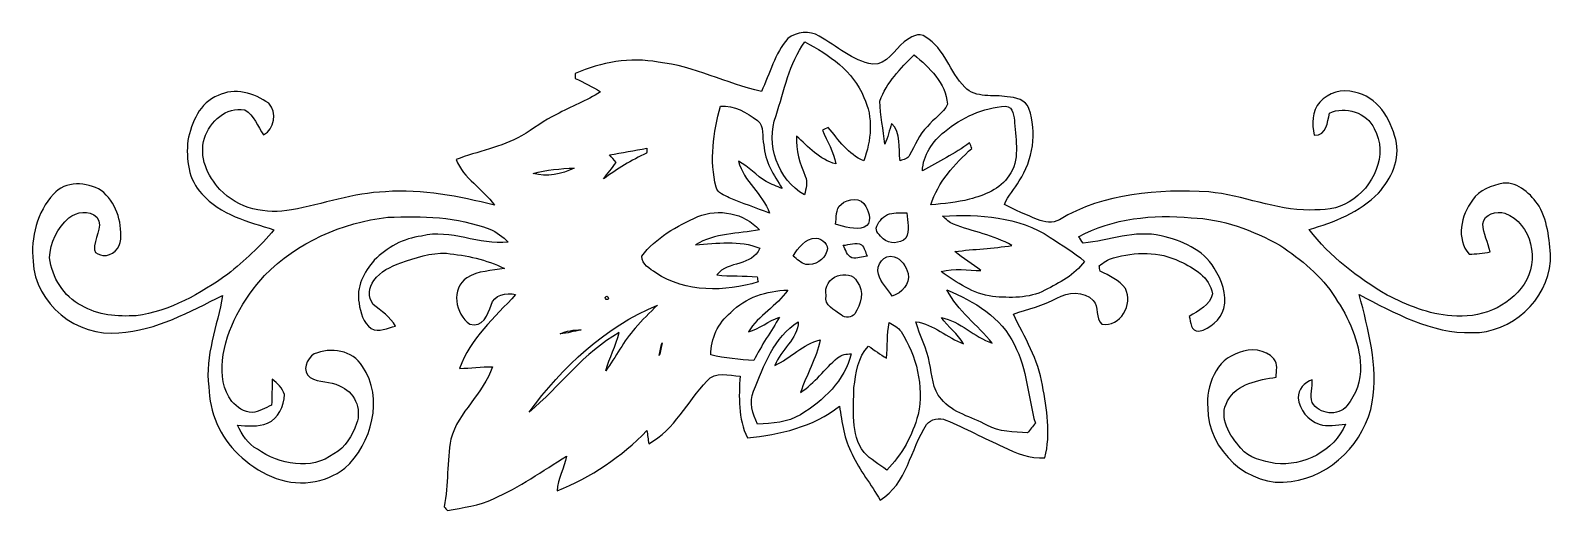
# Model space of a CAD drawing. Header units: centimetres. Extents: x -15.7 to 15.7, y -5.1 to 4.8.
import ezdxf

# ---------------------------------------------------------------- set-up
doc = ezdxf.new("R2010")
doc.units = ezdxf.units.CM
doc.header["$MEASUREMENT"] = 0
doc.layers.add('Layer 1', color=7, linetype='Continuous')

msp = doc.modelspace()

# ---------------------------------------------------------------- linework, layer by layer
at = {"layer": 'Layer 1', "color": 251}
for points, knots in [([(-0.07126, 4.62104), (0.1076, 4.76003), (0.37888, 4.78825), (0.57609, 4.67007), (0.57609, 4.67007), (0.9338, 4.4637), (1.26118, 4.16384), (1.68028, 4.08834), (1.68028, 4.08834), (1.97873, 4.07599), (2.12443, 4.39208), (2.33151, 4.54836), (2.33151, 4.54836), (2.45145, 4.63938), (2.63243, 4.76991), (2.7746, 4.64679), (2.7746, 4.64679), (3.17288, 4.41572), (3.26637, 3.9243), (3.58105, 3.61527), (3.58105, 3.61527), (3.81176, 3.37573), (4.16666, 3.46816), (4.45841, 3.41771), (4.45841, 3.41771), (4.62456, 3.40607), (4.84646, 3.35598), (4.90537, 3.17359), (4.90537, 3.17359), (5.07965, 2.67723), (4.98651, 2.11526), (4.70641, 1.67711), (4.70641, 1.67711), (4.60939, 1.51236), (4.47675, 1.37054), (4.39914, 1.19415), (4.39914, 1.19415), (4.62033, 1.07597), (4.85069, 0.97508), (5.08353, 0.88159), (5.08353, 0.88159), (5.2264, 0.82303), (5.39891, 0.79093), (5.53791, 0.87736), (5.53791, 0.87736), (6.45689, 1.4284), (7.57414, 1.51236), (8.61942, 1.44956), (8.61942, 1.44956), (9.32603, 1.38571), (9.99102, 1.06962), (10.70681, 1.07703), (10.70681, 1.07703), (10.98303, 1.07668), (11.28536, 1.08514), (11.52102, 1.24919), (11.52102, 1.24919), (12.01843, 1.53741), (12.33241, 2.22426), (12.03642, 2.75872), (12.03642, 2.75872), (11.8939, 3.08751), (11.42753, 3.23885), (11.11497, 3.07693), (11.11497, 3.07693), (11.05747, 2.8956), (11.07475, 2.61796), (10.79712, 2.62184), (10.79712, 2.62184), (10.73609, 2.85256), (10.75831, 3.11538), (10.90895, 3.30835), (10.90895, 3.30835), (11.0938, 3.48862), (11.36897, 3.59657), (11.62509, 3.51226), (11.62509, 3.51226), (12.09887, 3.42724), (12.37156, 2.96333), (12.47846, 2.53259), (12.47846, 2.53259), (12.58782, 2.12619), (12.38321, 1.72261), (12.12074, 1.42593), (12.12074, 1.42593), (11.73374, 1.03576), (11.21057, 0.82091), (10.68952, 0.67663), (10.68952, 0.67663), (11.11885, 0.11465), (11.69352, -0.3242), (12.29995, -0.6798), (12.29995, -0.6798), (12.71764, -0.89076), (13.16284, -1.08056), (13.63557, -1.10631), (13.63557, -1.10631), (14.19966, -1.17404), (14.81314, -0.93663), (15.12887, -0.45226), (15.12887, -0.45226), (15.45449, 0.01729), (15.29397, 0.80081), (14.73553, 1.01247), (14.73553, 1.01247), (14.56584, 1.0608), (14.29914, 0.99942), (14.27974, 0.79022), (14.27974, 0.79022), (14.28503, 0.58843), (14.38981, 0.40534), (14.42932, 0.20955), (14.42932, 0.20955), (14.28503, 0.18627), (14.13827, 0.16933), (13.99328, 0.16192), (13.99328, 0.16192), (13.72129, 0.47872), (13.82712, 0.97261), (14.06631, 1.27952), (14.06631, 1.27952), (14.19895, 1.49789), (14.46283, 1.57339), (14.69461, 1.63301), (14.69461, 1.63301), (15.01881, 1.657), (15.27316, 1.40229), (15.44285, 1.15535), (15.44285, 1.15535), (15.62594, 0.80963), (15.66721, 0.40428), (15.67709, 0.01905), (15.67709, 0.01905), (15.61359, -0.78211), (14.86464, -1.47108), (14.05678, -1.45697), (14.05678, -1.45697), (13.21188, -1.47638), (12.45376, -1.05022), (11.72774, -0.67134), (11.72774, -0.67134), (11.90978, -1.39524), (12.12638, -2.14348), (11.99586, -2.89631), (11.99586, -2.89631), (11.85051, -3.71228), (11.15025, -4.43089), (10.31875, -4.53037), (10.31875, -4.53037), (9.44245, -4.67748), (8.60425, -3.87844), (8.59755, -3.01484), (8.59755, -3.01484), (8.55274, -2.55905), (8.7757, -2.00801), (9.24666, -1.86902), (9.24666, -1.86902), (9.47949, -1.76848), (9.78958, -1.79987), (9.96174, -1.99884), (9.96174, -1.99884), (10.0517, -2.10432), (10.01536, -2.25037), (10.01007, -2.37596), (10.01007, -2.37596), (9.64918, -2.43805), (9.19727, -2.50684), (9.00818, -2.86879), (9.00818, -2.86879), (8.80992, -3.20252), (9.05298, -3.59692), (9.28229, -3.84069), (9.28229, -3.84069), (9.44527, -4.06576), (9.73914, -4.10104), (9.98855, -4.16243), (9.98855, -4.16243), (10.57028, -4.22028), (11.21234, -3.90525), (11.43917, -3.34998), (11.43917, -3.34998), (11.2589, -3.36515), (11.07652, -3.40289), (10.89801, -3.35033), (10.89801, -3.35033), (10.66906, -3.26813), (10.48738, -3.04906), (10.46621, -2.80494), (10.46621, -2.80494), (10.46127, -2.62714), (10.59215, -2.4825), (10.75549, -2.43064), (10.75549, -2.43064), (10.75937, -2.58621), (10.71174, -2.74743), (10.75302, -2.90019), (10.75302, -2.90019), (10.89131, -3.14149), (11.29347, -3.19723), (11.47198, -2.97039), (11.47198, -2.97039), (11.65754, -2.74038), (11.76549, -2.44334), (11.75209, -2.1463), (11.75209, -2.1463), (11.73127, -1.63336), (11.50867, -1.15147), (11.22786, -0.73096), (11.22786, -0.73096), (10.94564, -0.28222), (10.52371, 0.05644), (10.08909, 0.34854), (10.08909, 0.34854), (9.52853, 0.66322), (8.90376, 0.89041), (8.25676, 0.91828), (8.25676, 0.91828), (7.46901, 0.98707), (6.63363, 0.91193), (5.92984, 0.52493), (5.92984, 0.52493), (5.96159, 0.48084), (5.99334, 0.43639), (6.02544, 0.39194), (6.02544, 0.39194), (6.56202, 0.44521), (7.09189, 0.66746), (7.63729, 0.54539), (7.63729, 0.54539), (8.05251, 0.44626), (8.50582, 0.26388), (8.73196, -0.12383), (8.73196, -0.12383), (8.89106, -0.36865), (8.99195, -0.66604), (8.93269, -0.95991), (8.93269, -0.95991), (8.85437, -1.19309), (8.65223, -1.37583), (8.41269, -1.42804), (8.41269, -1.42804), (8.249, -1.43898), (8.24442, -1.2319), (8.21761, -1.12219), (8.21761, -1.12219), (8.39752, -0.99766), (8.65611, -0.89535), (8.6928, -0.65299), (8.6928, -0.65299), (8.64447, -0.30586), (8.30933, -0.11889), (8.02217, 0.01517), (8.02217, 0.01517), (7.59848, 0.22789), (7.09577, 0.21167), (6.6488, 0.0889), (6.6488, 0.0889), (6.53768, 0.06103), (6.4456, -0.01058), (6.35388, -0.07585), (6.35388, -0.07585), (6.36023, -0.10301), (6.37222, -0.15699), (6.37822, -0.1838), (6.37822, -0.1838), (6.56202, -0.28575), (6.77616, -0.36407), (6.89681, -0.5461), (6.89681, -0.5461), (7.06684, -0.87418), (6.79203, -1.34056), (6.41068, -1.28305), (6.41068, -1.28305), (6.27027, -1.15641), (6.36164, -0.92569), (6.23147, -0.78952), (6.23147, -0.78952), (6.04026, -0.5909), (5.70442, -0.61454), (5.4797, -0.74683), (5.4797, -0.74683), (5.20171, -0.90523), (4.88491, -0.96767), (4.58541, -1.0728), (4.58541, -1.0728), (4.81259, -1.55116), (5.10258, -2.0133), (5.18548, -2.54494), (5.18548, -2.54494), (5.28002, -3.03671), (5.35764, -3.54506), (5.23593, -4.04072), (5.23593, -4.04072), (4.92795, -4.07211), (4.64361, -3.94688), (4.37586, -3.81423), (4.37586, -3.81423), (3.97369, -3.64666), (3.59622, -3.42441), (3.19158, -3.26284), (3.19158, -3.26284), (3.05752, -3.20746), (2.88219, -3.23427), (2.79365, -3.35633), (2.79365, -3.35633), (2.45816, -3.86362), (2.38866, -4.58611), (1.83127, -4.91737), (1.83127, -4.91737), (1.65276, -4.59211), (1.41076, -4.3053), (1.25518, -3.96699), (1.25518, -3.96699), (1.08867, -3.66289), (1.05057, -3.31082), (0.99131, -2.97498), (0.99131, -2.97498), (0.45544, -3.40607), (-0.23671, -3.56553), (-0.90734, -3.62797), (-0.90734, -3.62797), (-1.10419, -3.23391), (-1.08303, -2.78236), (-1.05869, -2.35409), (-1.05869, -2.35409), (-1.28482, -2.34668), (-1.57551, -2.23767), (-1.74166, -2.45604), (-1.74166, -2.45604), (-2.14348, -2.88466), (-2.41088, -3.45722), (-2.94428, -3.75179), (-2.94428, -3.75179), (-2.95875, -3.66183), (-2.97004, -3.57152), (-2.98062, -3.48121), (-2.98062, -3.48121), (-3.50626, -4.0192), (-4.13703, -4.451), (-4.83835, -4.72616), (-4.83835, -4.72616), (-4.82212, -4.47428), (-4.68383, -4.25309), (-4.64044, -4.00685), (-4.64044, -4.00685), (-5.13292, -4.31835), (-5.61728, -4.64926), (-6.14962, -4.89091), (-6.14962, -4.89091), (-6.44843, -5.03026), (-6.78004, -5.07083), (-7.10001, -5.13397), (-7.10001, -5.13397), (-7.12258, -5.10716), (-7.14481, -5.08071), (-7.16668, -5.0546), (-7.16668, -5.0546), (-7.08484, -4.59246), (-7.10847, -4.11798), (-7.03263, -3.65619), (-7.03263, -3.65619), (-6.87564, -3.08998), (-6.35247, -2.71992), (-6.17361, -2.16076), (-6.17361, -2.16076), (-6.39974, -2.159), (-6.62446, -2.1904), (-6.85024, -2.19498), (-6.85024, -2.19498), (-6.63434, -1.57621), (-6.11893, -1.143), (-5.69383, -0.66957), (-5.69383, -0.66957), (-5.88116, -0.62159), (-6.14574, -0.67486), (-6.20007, -0.88688), (-6.20007, -0.88688), (-6.26357, -1.08021), (-6.37611, -1.36843), (-6.63857, -1.2827), (-6.63857, -1.2827), (-6.94231, -1.06962), (-7.03333, -0.54363), (-6.69784, -0.32138), (-6.69784, -0.32138), (-6.46994, -0.17357), (-6.18455, -0.18309), (-5.92596, -0.13194), (-5.92596, -0.13194), (-6.29532, 0.0568), (-6.71089, 0.14041), (-7.12047, 0.18239), (-7.12047, 0.18239), (-7.44573, 0.19861), (-7.76076, 0.09137), (-8.06344, -0.01341), (-8.06344, -0.01341), (-8.27017, -0.09454), (-8.48819, -0.18874), (-8.61871, -0.37783), (-8.61871, -0.37783), (-8.72737, -0.51682), (-8.74783, -0.7299), (-8.63459, -0.87207), (-8.63459, -0.87207), (-8.4709, -1.01177), (-8.28005, -1.13136), (-8.17069, -1.32398), (-8.17069, -1.32398), (-8.33543, -1.35184), (-8.5157, -1.46579), (-8.67692, -1.37336), (-8.67692, -1.37336), (-8.84096, -1.25413), (-8.89811, -1.03999), (-8.92563, -0.84984), (-8.92563, -0.84984), (-8.99442, -0.51999), (-8.82403, -0.20003), (-8.61166, 0.03951), (-8.61166, 0.03951), (-8.35166, 0.30515), (-8.00559, 0.49283), (-7.63376, 0.53904), (-7.63376, 0.53904), (-7.03121, 0.69215), (-6.44913, 0.34255), (-5.84553, 0.41063), (-5.84553, 0.41063), (-5.95418, 0.52458), (-6.08118, 0.62336), (-6.22864, 0.68157), (-6.22864, 0.68157), (-6.89681, 0.93486), (-7.626, 0.96414), (-8.33226, 0.92569), (-8.33226, 0.92569), (-9.28017, 0.82409), (-10.20057, 0.40569), (-10.87473, -0.27305), (-10.87473, -0.27305), (-11.31676, -0.76376), (-11.66742, -1.36878), (-11.74856, -2.03306), (-11.74856, -2.03306), (-11.77431, -2.32445), (-11.73762, -2.64125), (-11.55418, -2.87902), (-11.55418, -2.87902), (-11.44199, -2.99226), (-11.30018, -3.11009), (-11.13049, -3.10586), (-11.13049, -3.10586), (-10.98691, -3.09386), (-10.86273, -3.01096), (-10.73291, -2.95628), (-10.73291, -2.95628), (-10.7248, -2.77742), (-10.72021, -2.59856), (-10.71809, -2.4197), (-10.71809, -2.4197), (-10.60909, -2.50155), (-10.50361, -2.60138), (-10.46692, -2.73756), (-10.46692, -2.73756), (-10.47291, -2.97427), (-10.59109, -3.22615), (-10.81334, -3.33022), (-10.81334, -3.33022), (-11.01478, -3.40854), (-11.22998, -3.38314), (-11.43847, -3.36691), (-11.43847, -3.36691), (-11.33934, -3.55988), (-11.22539, -3.75955), (-11.02536, -3.86398), (-11.02536, -3.86398), (-10.57593, -4.18148), (-9.90812, -4.31271), (-9.44351, -3.95746), (-9.44351, -3.95746), (-9.20609, -3.82976), (-9.06745, -3.58105), (-8.97573, -3.33728), (-8.97573, -3.33728), (-8.86425, -3.03354), (-9.023, -2.66559), (-9.33168, -2.55905), (-9.33168, -2.55905), (-9.51548, -2.44722), (-9.75325, -2.49731), (-9.93316, -2.38337), (-9.93316, -2.38337), (-10.1152, -2.26201), (-10.01113, -1.98861), (-9.84991, -1.89724), (-9.84991, -1.89724), (-9.51442, -1.74696), (-9.05616, -1.82245), (-8.85472, -2.15336), (-8.85472, -2.15336), (-8.40387, -2.81481), (-8.66175, -3.74403), (-9.21703, -4.25909), (-9.21703, -4.25909), (-9.42411, -4.41007), (-9.66611, -4.52543), (-9.92505, -4.54625), (-9.92505, -4.54625), (-10.48032, -4.62739), (-11.02572, -4.34799), (-11.41659, -3.97263), (-11.41659, -3.97263), (-11.79971, -3.61209), (-12.01244, -3.10021), (-12.02937, -2.57704), (-12.02937, -2.57704), (-12.11227, -1.92864), (-11.85122, -1.31551), (-11.74256, -0.68827), (-11.74256, -0.68827), (-12.42236, -1.0227), (-13.10781, -1.41429), (-13.88286, -1.45768), (-13.88286, -1.45768), (-14.73835, -1.55893), (-15.62523, -0.85937), (-15.65416, 0.01588), (-15.65416, 0.01588), (-15.71166, 0.51118), (-15.57126, 1.03258), (-15.23612, 1.40723), (-15.23612, 1.40723), (-14.99447, 1.68204), (-14.54503, 1.66123), (-14.25187, 1.48026), (-14.25187, 1.48026), (-13.94707, 1.25236), (-13.82219, 0.84384), (-13.84618, 0.47519), (-13.84618, 0.47519), (-13.85182, 0.29139), (-14.02151, 0.11183), (-14.21271, 0.1397), (-14.21271, 0.1397), (-14.27974, 0.15311), (-14.37675, 0.16933), (-14.38698, 0.25188), (-14.38698, 0.25188), (-14.41521, 0.48013), (-14.18872, 0.71649), (-14.34218, 0.93204), (-14.34218, 0.93204), (-14.49776, 1.08126), (-14.76022, 1.04316), (-14.91827, 0.91405), (-14.91827, 0.91405), (-15.1578, 0.71155), (-15.29891, 0.40323), (-15.31585, 0.09208), (-15.31585, 0.09208), (-15.26893, -0.31503), (-15.02551, -0.70944), (-14.65509, -0.89641), (-14.65509, -0.89641), (-14.32031, -1.09855), (-13.91214, -1.13136), (-13.53009, -1.10631), (-13.53009, -1.10631), (-12.82876, -1.01565), (-12.20505, -0.64805), (-11.63496, -0.25188), (-11.63496, -0.25188), (-11.29841, 0.03387), (-10.95904, 0.32244), (-10.68352, 0.66957), (-10.68352, 0.66957), (-11.21304, 0.83185), (-11.78913, 0.9779), (-12.17224, 1.41005), (-12.17224, 1.41005), (-12.45059, 1.70004), (-12.50139, 2.12901), (-12.45941, 2.51143), (-12.45941, 2.51143), (-12.3892, 2.88255), (-12.21528, 3.29706), (-11.83675, 3.44311), (-11.83675, 3.44311), (-11.49491, 3.61562), (-11.0871, 3.49038), (-10.79112, 3.28295), (-10.79112, 3.28295), (-10.61473, 3.09069), (-10.66835, 2.75449), (-10.8966, 2.62714), (-10.8966, 2.62714), (-11.02466, 2.79929), (-11.08816, 3.03812), (-11.28501, 3.14713), (-11.28501, 3.14713), (-11.66918, 3.21945), (-12.00573, 2.90654), (-12.11721, 2.56258), (-12.11721, 2.56258), (-12.23504, 2.1784), (-12.05936, 1.77976), (-11.79724, 1.50248), (-11.79724, 1.50248), (-11.43141, 1.09961), (-10.8398, 0.98037), (-10.32016, 1.0795), (-10.32016, 1.0795), (-9.6714, 1.19627), (-9.04275, 1.43157), (-8.37777, 1.4538), (-8.37777, 1.4538), (-7.61612, 1.51659), (-6.86576, 1.35467), (-6.13057, 1.18039), (-6.13057, 1.18039), (-6.36658, 1.51836), (-6.77122, 1.72438), (-6.92221, 2.1209), (-6.92221, 2.1209), (-6.47277, 2.28741), (-5.99228, 2.37737), (-5.56824, 2.60809), (-5.56824, 2.60809), (-5.32553, 2.75026), (-5.10681, 2.93158), (-4.84999, 3.04976), (-4.84999, 3.04976), (-4.55189, 3.21698), (-4.22628, 3.33269), (-3.93947, 3.52002), (-3.93947, 3.52002), (-4.1081, 3.62162), (-4.28096, 3.71546), (-4.46088, 3.79518), (-4.46088, 3.79518), (-4.46088, 3.82129), (-4.46123, 3.87315), (-4.46123, 3.8989), (-4.46123, 3.8989), (-3.92677, 4.13456), (-3.32669, 4.23757), (-2.74814, 4.13209), (-2.74814, 4.13209), (-2.00766, 4.05059), (-1.3395, 3.68723), (-0.61771, 3.52743), (-0.61771, 3.52743), (-0.43991, 3.89326), (-0.34431, 4.30953), (-0.07126, 4.62104), (-0.07126, 4.62104), (-0.07126, 4.62104), (-0.07126, 4.62104), (-0.07126, 4.62104)], [0, 0, 0, 0, 0.0060241, 0.0060241, 0.0060241, 0.0060241, 0.01204819, 0.01204819, 0.01204819, 0.01204819, 0.01807229, 0.01807229, 0.01807229, 0.01807229, 0.02409639, 0.02409639, 0.02409639, 0.02409639, 0.03012048, 0.03012048, 0.03012048, 0.03012048, 0.03614458, 0.03614458, 0.03614458, 0.03614458, 0.04216867, 0.04216867, 0.04216867, 0.04216867, 0.04819277, 0.04819277, 0.04819277, 0.04819277, 0.05421687, 0.05421687, 0.05421687, 0.05421687, 0.06024096, 0.06024096, 0.06024096, 0.06024096, 0.06626506, 0.06626506, 0.06626506, 0.06626506, 0.07228916, 0.07228916, 0.07228916, 0.07228916, 0.07831325, 0.07831325, 0.07831325, 0.07831325, 0.08433735, 0.08433735, 0.08433735, 0.08433735, 0.09036145, 0.09036145, 0.09036145, 0.09036145, 0.09638554, 0.09638554, 0.09638554, 0.09638554, 0.10240964, 0.10240964, 0.10240964, 0.10240964, 0.10843373, 0.10843373, 0.10843373, 0.10843373, 0.11445783, 0.11445783, 0.11445783, 0.11445783, 0.12048193, 0.12048193, 0.12048193, 0.12048193, 0.12650602, 0.12650602, 0.12650602, 0.12650602, 0.13253012, 0.13253012, 0.13253012, 0.13253012, 0.13855422, 0.13855422, 0.13855422, 0.13855422, 0.14457831, 0.14457831, 0.14457831, 0.14457831, 0.15060241, 0.15060241, 0.15060241, 0.15060241, 0.15662651, 0.15662651, 0.15662651, 0.15662651, 0.1626506, 0.1626506, 0.1626506, 0.1626506, 0.1686747, 0.1686747, 0.1686747, 0.1686747, 0.1746988, 0.1746988, 0.1746988, 0.1746988, 0.18072289, 0.18072289, 0.18072289, 0.18072289, 0.18674699, 0.18674699, 0.18674699, 0.18674699, 0.19277108, 0.19277108, 0.19277108, 0.19277108, 0.19879518, 0.19879518, 0.19879518, 0.19879518, 0.20481928, 0.20481928, 0.20481928, 0.20481928, 0.21084337, 0.21084337, 0.21084337, 0.21084337, 0.21686747, 0.21686747, 0.21686747, 0.21686747, 0.22289157, 0.22289157, 0.22289157, 0.22289157, 0.22891566, 0.22891566, 0.22891566, 0.22891566, 0.23493976, 0.23493976, 0.23493976, 0.23493976, 0.24096386, 0.24096386, 0.24096386, 0.24096386, 0.24698795, 0.24698795, 0.24698795, 0.24698795, 0.25301205, 0.25301205, 0.25301205, 0.25301205, 0.25903614, 0.25903614, 0.25903614, 0.25903614, 0.26506024, 0.26506024, 0.26506024, 0.26506024, 0.27108434, 0.27108434, 0.27108434, 0.27108434, 0.27710843, 0.27710843, 0.27710843, 0.27710843, 0.28313253, 0.28313253, 0.28313253, 0.28313253, 0.28915663, 0.28915663, 0.28915663, 0.28915663, 0.29518072, 0.29518072, 0.29518072, 0.29518072, 0.30120482, 0.30120482, 0.30120482, 0.30120482, 0.30722892, 0.30722892, 0.30722892, 0.30722892, 0.31325301, 0.31325301, 0.31325301, 0.31325301, 0.31927711, 0.31927711, 0.31927711, 0.31927711, 0.3253012, 0.3253012, 0.3253012, 0.3253012, 0.3313253, 0.3313253, 0.3313253, 0.3313253, 0.3373494, 0.3373494, 0.3373494, 0.3373494, 0.34337349, 0.34337349, 0.34337349, 0.34337349, 0.34939759, 0.34939759, 0.34939759, 0.34939759, 0.35542169, 0.35542169, 0.35542169, 0.35542169, 0.36144578, 0.36144578, 0.36144578, 0.36144578, 0.36746988, 0.36746988, 0.36746988, 0.36746988, 0.37349398, 0.37349398, 0.37349398, 0.37349398, 0.37951807, 0.37951807, 0.37951807, 0.37951807, 0.38554217, 0.38554217, 0.38554217, 0.38554217, 0.39156627, 0.39156627, 0.39156627, 0.39156627, 0.39759036, 0.39759036, 0.39759036, 0.39759036, 0.40361446, 0.40361446, 0.40361446, 0.40361446, 0.40963855, 0.40963855, 0.40963855, 0.40963855, 0.41566265, 0.41566265, 0.41566265, 0.41566265, 0.42168675, 0.42168675, 0.42168675, 0.42168675, 0.42771084, 0.42771084, 0.42771084, 0.42771084, 0.43373494, 0.43373494, 0.43373494, 0.43373494, 0.43975904, 0.43975904, 0.43975904, 0.43975904, 0.44578313, 0.44578313, 0.44578313, 0.44578313, 0.45180723, 0.45180723, 0.45180723, 0.45180723, 0.45783133, 0.45783133, 0.45783133, 0.45783133, 0.46385542, 0.46385542, 0.46385542, 0.46385542, 0.46987952, 0.46987952, 0.46987952, 0.46987952, 0.47590361, 0.47590361, 0.47590361, 0.47590361, 0.48192771, 0.48192771, 0.48192771, 0.48192771, 0.48795181, 0.48795181, 0.48795181, 0.48795181, 0.4939759, 0.4939759, 0.4939759, 0.4939759, 0.5, 0.5, 0.5, 0.5, 0.5060241, 0.5060241, 0.5060241, 0.5060241, 0.51204819, 0.51204819, 0.51204819, 0.51204819, 0.51807229, 0.51807229, 0.51807229, 0.51807229, 0.52409639, 0.52409639, 0.52409639, 0.52409639, 0.53012048, 0.53012048, 0.53012048, 0.53012048, 0.53614458, 0.53614458, 0.53614458, 0.53614458, 0.54216867, 0.54216867, 0.54216867, 0.54216867, 0.54819277, 0.54819277, 0.54819277, 0.54819277, 0.55421687, 0.55421687, 0.55421687, 0.55421687, 0.56024096, 0.56024096, 0.56024096, 0.56024096, 0.56626506, 0.56626506, 0.56626506, 0.56626506, 0.57228916, 0.57228916, 0.57228916, 0.57228916, 0.57831325, 0.57831325, 0.57831325, 0.57831325, 0.58433735, 0.58433735, 0.58433735, 0.58433735, 0.59036145, 0.59036145, 0.59036145, 0.59036145, 0.59638554, 0.59638554, 0.59638554, 0.59638554, 0.60240964, 0.60240964, 0.60240964, 0.60240964, 0.60843373, 0.60843373, 0.60843373, 0.60843373, 0.61445783, 0.61445783, 0.61445783, 0.61445783, 0.62048193, 0.62048193, 0.62048193, 0.62048193, 0.62650602, 0.62650602, 0.62650602, 0.62650602, 0.63253012, 0.63253012, 0.63253012, 0.63253012, 0.63855422, 0.63855422, 0.63855422, 0.63855422, 0.64457831, 0.64457831, 0.64457831, 0.64457831, 0.65060241, 0.65060241, 0.65060241, 0.65060241, 0.65662651, 0.65662651, 0.65662651, 0.65662651, 0.6626506, 0.6626506, 0.6626506, 0.6626506, 0.6686747, 0.6686747, 0.6686747, 0.6686747, 0.6746988, 0.6746988, 0.6746988, 0.6746988, 0.68072289, 0.68072289, 0.68072289, 0.68072289, 0.68674699, 0.68674699, 0.68674699, 0.68674699, 0.69277108, 0.69277108, 0.69277108, 0.69277108, 0.69879518, 0.69879518, 0.69879518, 0.69879518, 0.70481928, 0.70481928, 0.70481928, 0.70481928, 0.71084337, 0.71084337, 0.71084337, 0.71084337, 0.71686747, 0.71686747, 0.71686747, 0.71686747, 0.72289157, 0.72289157, 0.72289157, 0.72289157, 0.72891566, 0.72891566, 0.72891566, 0.72891566, 0.73493976, 0.73493976, 0.73493976, 0.73493976, 0.74096386, 0.74096386, 0.74096386, 0.74096386, 0.74698795, 0.74698795, 0.74698795, 0.74698795, 0.75301205, 0.75301205, 0.75301205, 0.75301205, 0.75903614, 0.75903614, 0.75903614, 0.75903614, 0.76506024, 0.76506024, 0.76506024, 0.76506024, 0.77108434, 0.77108434, 0.77108434, 0.77108434, 0.77710843, 0.77710843, 0.77710843, 0.77710843, 0.78313253, 0.78313253, 0.78313253, 0.78313253, 0.78915663, 0.78915663, 0.78915663, 0.78915663, 0.79518072, 0.79518072, 0.79518072, 0.79518072, 0.80120482, 0.80120482, 0.80120482, 0.80120482, 0.80722892, 0.80722892, 0.80722892, 0.80722892, 0.81325301, 0.81325301, 0.81325301, 0.81325301, 0.81927711, 0.81927711, 0.81927711, 0.81927711, 0.8253012, 0.8253012, 0.8253012, 0.8253012, 0.8313253, 0.8313253, 0.8313253, 0.8313253, 0.8373494, 0.8373494, 0.8373494, 0.8373494, 0.84337349, 0.84337349, 0.84337349, 0.84337349, 0.84939759, 0.84939759, 0.84939759, 0.84939759, 0.85542169, 0.85542169, 0.85542169, 0.85542169, 0.86144578, 0.86144578, 0.86144578, 0.86144578, 0.86746988, 0.86746988, 0.86746988, 0.86746988, 0.87349398, 0.87349398, 0.87349398, 0.87349398, 0.87951807, 0.87951807, 0.87951807, 0.87951807, 0.88554217, 0.88554217, 0.88554217, 0.88554217, 0.89156627, 0.89156627, 0.89156627, 0.89156627, 0.89759036, 0.89759036, 0.89759036, 0.89759036, 0.90361446, 0.90361446, 0.90361446, 0.90361446, 0.90963855, 0.90963855, 0.90963855, 0.90963855, 0.91566265, 0.91566265, 0.91566265, 0.91566265, 0.92168675, 0.92168675, 0.92168675, 0.92168675, 0.92771084, 0.92771084, 0.92771084, 0.92771084, 0.93373494, 0.93373494, 0.93373494, 0.93373494, 0.93975904, 0.93975904, 0.93975904, 0.93975904, 0.94578313, 0.94578313, 0.94578313, 0.94578313, 0.95180723, 0.95180723, 0.95180723, 0.95180723, 0.95783133, 0.95783133, 0.95783133, 0.95783133, 0.96385542, 0.96385542, 0.96385542, 0.96385542, 0.96987952, 0.96987952, 0.96987952, 0.96987952, 0.97590361, 0.97590361, 0.97590361, 0.97590361, 0.98192771, 0.98192771, 0.98192771, 0.98192771, 0.98795181, 0.98795181, 0.98795181, 0.98795181, 1, 1, 1, 1]), ([(-0.31609, 3.02754), (-0.5394, 2.44157), (-0.27728, 1.69898), (0.27093, 1.39241), (0.27093, 1.39241), (0.3048, 1.51518), (0.33831, 1.64959), (0.28787, 1.77341), (0.28787, 1.77341), (0.18309, 2.03694), (0.08537, 2.31246), (0.10548, 2.60174), (0.10548, 2.60174), (0.35419, 2.38372), (0.5842, 2.11561), (0.91757, 2.02918), (0.91757, 2.02918), (0.87806, 2.28177), (0.73519, 2.49555), (0.64135, 2.72803), (0.64135, 2.72803), (0.68121, 2.74602), (0.72108, 2.76366), (0.76129, 2.7813), (0.76129, 2.7813), (0.9779, 2.52836), (1.17334, 2.22497), (1.49401, 2.09374), (1.49401, 2.09374), (1.64994, 2.51319), (1.69827, 2.98979), (1.49754, 3.40395), (1.49754, 3.40395), (1.27811, 3.94723), (0.77788, 4.28872), (0.27834, 4.54942), (0.27834, 4.54942), (-0.04586, 4.10139), (-0.1464, 3.54295), (-0.31609, 3.02754), (-0.31609, 3.02754), (-0.31609, 3.02754), (-0.31609, 3.02754), (-0.31609, 3.02754)], [0, 0, 0, 0, 0.08333333, 0.08333333, 0.08333333, 0.08333333, 0.16666667, 0.16666667, 0.16666667, 0.16666667, 0.25, 0.25, 0.25, 0.25, 0.33333333, 0.33333333, 0.33333333, 0.33333333, 0.41666667, 0.41666667, 0.41666667, 0.41666667, 0.5, 0.5, 0.5, 0.5, 0.58333333, 0.58333333, 0.58333333, 0.58333333, 0.66666667, 0.66666667, 0.66666667, 0.66666667, 0.75, 0.75, 0.75, 0.75, 0.83333333, 0.83333333, 0.83333333, 0.83333333, 1, 1, 1, 1]), ([(1.82951, 3.32881), (1.83868, 3.03001), (1.89442, 2.73438), (1.93357, 2.4384), (1.93357, 2.4384), (1.98755, 2.5781), (2.02847, 2.72274), (2.07116, 2.86597), (2.07116, 2.86597), (2.27365, 2.66277), (2.20416, 2.35514), (2.24825, 2.0955), (2.24825, 2.0955), (2.3174, 2.12161), (2.4063, 2.13395), (2.43981, 2.21015), (2.43981, 2.21015), (2.55517, 2.41124), (2.63525, 2.63807), (2.80811, 2.80106), (2.80811, 2.80106), (2.93335, 2.96757), (3.1429, 3.06881), (3.22404, 3.26708), (3.22404, 3.26708), (3.18805, 3.69817), (2.85044, 4.02449), (2.53365, 4.28096), (2.53365, 4.28096), (2.25496, 4.00085), (1.9625, 3.71016), (1.82951, 3.32881), (1.82951, 3.32881), (1.82951, 3.32881), (1.82951, 3.32881), (1.82951, 3.32881)], [0, 0, 0, 0, 0.1, 0.1, 0.1, 0.1, 0.2, 0.2, 0.2, 0.2, 0.3, 0.3, 0.3, 0.3, 0.4, 0.4, 0.4, 0.4, 0.5, 0.5, 0.5, 0.5, 0.6, 0.6, 0.6, 0.6, 0.7, 0.7, 0.7, 0.7, 0.8, 0.8, 0.8, 0.8, 1, 1, 1, 1]), ([(-1.46368, 3.2191), (-1.60726, 2.67864), (-1.69651, 2.09868), (-1.55187, 1.54869), (-1.55187, 1.54869), (-1.52964, 1.41852), (-1.37971, 1.38748), (-1.28129, 1.33174), (-1.28129, 1.33174), (-1.00718, 1.21779), (-0.72849, 1.11442), (-0.44979, 1.01106), (-0.44979, 1.01106), (-0.59761, 1.41005), (-0.97966, 1.66758), (-1.09114, 2.08386), (-1.09114, 2.08386), (-0.87595, 1.97908), (-0.72602, 1.78153), (-0.51717, 1.66688), (-0.51717, 1.66688), (-0.4131, 1.60655), (-0.30092, 1.56281), (-0.18803, 1.52224), (-0.18803, 1.52224), (-0.36266, 1.79776), (-0.55104, 2.08421), (-0.56833, 2.42147), (-0.56833, 2.42147), (-0.61771, 2.58339), (-0.54222, 2.81552), (-0.70168, 2.92911), (-0.70168, 2.92911), (-0.92393, 3.09033), (-1.17581, 3.24838), (-1.46368, 3.2191), (-1.46368, 3.2191), (-1.46368, 3.2191), (-1.46368, 3.2191), (-1.46368, 3.2191)], [0, 0, 0, 0, 0.09090909, 0.09090909, 0.09090909, 0.09090909, 0.18181818, 0.18181818, 0.18181818, 0.18181818, 0.27272727, 0.27272727, 0.27272727, 0.27272727, 0.36363636, 0.36363636, 0.36363636, 0.36363636, 0.45454545, 0.45454545, 0.45454545, 0.45454545, 0.54545455, 0.54545455, 0.54545455, 0.54545455, 0.63636364, 0.63636364, 0.63636364, 0.63636364, 0.72727273, 0.72727273, 0.72727273, 0.72727273, 0.81818182, 0.81818182, 0.81818182, 0.81818182, 1, 1, 1, 1]), ([(3.16265, 2.69346), (2.91324, 2.49908), (2.72097, 2.20663), (2.7051, 1.88489), (2.7051, 1.88489), (3.03389, 2.07081), (3.37291, 2.24049), (3.67982, 2.46239), (3.67982, 2.46239), (3.69535, 2.4257), (3.71122, 2.38866), (3.72745, 2.35126), (3.72745, 2.35126), (3.37432, 2.02494), (3.01943, 1.65241), (2.88149, 1.18145), (2.88149, 1.18145), (3.1496, 1.21003), (3.41877, 1.23649), (3.68159, 1.29787), (3.68159, 1.29787), (3.98568, 1.38783), (4.31482, 1.50142), (4.49404, 1.784), (4.49404, 1.784), (4.72722, 2.10185), (4.63303, 2.51354), (4.60939, 2.87655), (4.60939, 2.87655), (4.5974, 2.99579), (4.59211, 3.21239), (4.42454, 3.22192), (4.42454, 3.22192), (3.96169, 3.18841), (3.51508, 2.99332), (3.16265, 2.69346), (3.16265, 2.69346), (3.16265, 2.69346), (3.16265, 2.69346), (3.16265, 2.69346)], [0, 0, 0, 0, 0.09090909, 0.09090909, 0.09090909, 0.09090909, 0.18181818, 0.18181818, 0.18181818, 0.18181818, 0.27272727, 0.27272727, 0.27272727, 0.27272727, 0.36363636, 0.36363636, 0.36363636, 0.36363636, 0.45454545, 0.45454545, 0.45454545, 0.45454545, 0.54545455, 0.54545455, 0.54545455, 0.54545455, 0.63636364, 0.63636364, 0.63636364, 0.63636364, 0.72727273, 0.72727273, 0.72727273, 0.72727273, 0.81818182, 0.81818182, 0.81818182, 0.81818182, 1, 1, 1, 1]), ([(-3.75214, 2.21544), (-3.70628, 2.165), (-3.65689, 2.11702), (-3.61844, 2.06022), (-3.61844, 2.06022), (-3.69429, 1.93887), (-3.79836, 1.83833), (-3.87703, 1.71873), (-3.87703, 1.71873), (-3.59833, 1.9244), (-3.30447, 2.10855), (-2.98732, 2.24861), (-2.98732, 2.24861), (-2.98556, 2.27436), (-2.98274, 2.32586), (-2.98097, 2.35162), (-2.98097, 2.35162), (-3.2385, 2.30964), (-3.49532, 2.26131), (-3.75214, 2.21544), (-3.75214, 2.21544), (-3.75214, 2.21544), (-3.75214, 2.21544), (-3.75214, 2.21544)], [0, 0, 0, 0, 0.14285714, 0.14285714, 0.14285714, 0.14285714, 0.28571429, 0.28571429, 0.28571429, 0.28571429, 0.42857143, 0.42857143, 0.42857143, 0.42857143, 0.57142857, 0.57142857, 0.57142857, 0.57142857, 0.71428571, 0.71428571, 0.71428571, 0.71428571, 1, 1, 1, 1]), ([(-5.33083, 1.83374), (-5.04754, 1.74413), (-4.7438, 1.81892), (-4.48275, 1.94381), (-4.48275, 1.94381), (-4.76779, 1.9304), (-5.05566, 1.91311), (-5.33083, 1.83374), (-5.33083, 1.83374), (-5.33083, 1.83374), (-5.33083, 1.83374), (-5.33083, 1.83374)], [0, 0, 0, 0, 0.25, 0.25, 0.25, 0.25, 0.5, 0.5, 0.5, 0.5, 1, 1, 1, 1]), ([(1.02941, 1.19274), (0.90699, 1.09679), (0.93909, 0.91581), (0.90876, 0.78423), (0.90876, 0.78423), (1.09926, 0.73448), (1.31022, 0.65828), (1.50671, 0.72073), (1.50671, 0.72073), (1.67181, 0.79516), (1.61925, 1.02517), (1.53494, 1.14723), (1.53494, 1.14723), (1.45203, 1.34973), (1.16522, 1.32503), (1.02941, 1.19274), (1.02941, 1.19274), (1.02941, 1.19274), (1.02941, 1.19274), (1.02941, 1.19274)], [0, 0, 0, 0, 0.16666667, 0.16666667, 0.16666667, 0.16666667, 0.33333333, 0.33333333, 0.33333333, 0.33333333, 0.5, 0.5, 0.5, 0.5, 0.66666667, 0.66666667, 0.66666667, 0.66666667, 1, 1, 1, 1]), ([(-1.92899, 0.94051), (-2.36291, 0.74718), (-2.79788, 0.50483), (-3.09033, 0.11994), (-3.09033, 0.11994), (-3.08786, -0.04904), (-2.91606, -0.13617), (-2.79718, -0.22225), (-2.79718, -0.22225), (-2.1784, -0.63077), (-1.37372, -0.61666), (-0.68474, -0.40958), (-0.68474, -0.40958), (-0.69003, -0.38347), (-0.70062, -0.33161), (-0.70591, -0.30586), (-0.70591, -0.30586), (-0.98178, -0.26952), (-1.26153, -0.30445), (-1.53635, -0.26106), (-1.53635, -0.26106), (-1.30881, 0.0314), (-0.80539, -0.09102), (-0.65264, 0.2861), (-0.65264, 0.2861), (-1.07633, 0.46814), (-1.53529, 0.38171), (-1.97944, 0.35913), (-1.97944, 0.35913), (-1.58291, 0.60219), (-1.10243, 0.58208), (-0.65969, 0.66993), (-0.65969, 0.66993), (-0.97437, 1.01318), (-1.50072, 1.11831), (-1.92899, 0.94051), (-1.92899, 0.94051), (-1.92899, 0.94051), (-1.92899, 0.94051), (-1.92899, 0.94051)], [0, 0, 0, 0, 0.09090909, 0.09090909, 0.09090909, 0.09090909, 0.18181818, 0.18181818, 0.18181818, 0.18181818, 0.27272727, 0.27272727, 0.27272727, 0.27272727, 0.36363636, 0.36363636, 0.36363636, 0.36363636, 0.45454545, 0.45454545, 0.45454545, 0.45454545, 0.54545455, 0.54545455, 0.54545455, 0.54545455, 0.63636364, 0.63636364, 0.63636364, 0.63636364, 0.72727273, 0.72727273, 0.72727273, 0.72727273, 0.81818182, 0.81818182, 0.81818182, 0.81818182, 1, 1, 1, 1]), ([(2.02882, 1.00013), (1.90994, 0.95673), (1.81469, 0.85725), (1.76248, 0.74366), (1.76248, 0.74366), (1.71732, 0.63817), (1.83127, 0.55033), (1.89548, 0.48436), (1.89548, 0.48436), (2.02001, 0.35948), (2.23732, 0.38594), (2.36573, 0.49177), (2.36573, 0.49177), (2.4511, 0.65405), (2.39466, 0.84243), (2.38725, 1.016), (2.38725, 1.016), (2.26836, 1.01247), (2.14559, 1.02623), (2.02882, 1.00013), (2.02882, 1.00013), (2.02882, 1.00013), (2.02882, 1.00013), (2.02882, 1.00013)], [0, 0, 0, 0, 0.14285714, 0.14285714, 0.14285714, 0.14285714, 0.28571429, 0.28571429, 0.28571429, 0.28571429, 0.42857143, 0.42857143, 0.42857143, 0.42857143, 0.57142857, 0.57142857, 0.57142857, 0.57142857, 0.71428571, 0.71428571, 0.71428571, 0.71428571, 1, 1, 1, 1]), ([(3.12279, 0.95074), (3.19193, 0.88724), (3.26037, 0.81703), (3.35104, 0.78423), (3.35104, 0.78423), (3.74932, 0.62724), (4.18077, 0.55809), (4.55577, 0.3429), (4.55577, 0.3429), (4.16489, 0.28081), (3.76837, 0.27093), (3.37679, 0.21802), (3.37679, 0.21802), (3.54647, 0.07338), (3.74579, -0.03069), (3.91548, -0.17568), (3.91548, -0.17568), (3.64314, -0.16439), (3.36303, -0.12383), (3.09633, -0.19579), (3.09633, -0.19579), (3.41595, -0.42228), (3.75708, -0.65864), (4.15572, -0.7112), (4.15572, -0.7112), (4.51803, -0.73836), (4.90502, -0.75636), (5.23663, -0.58067), (5.23663, -0.58067), (5.53332, -0.4258), (5.85364, -0.26529), (6.05084, 0.01623), (6.05084, 0.01623), (5.83671, 0.20955), (5.58024, 0.34749), (5.34458, 0.51188), (5.34458, 0.51188), (4.69618, 0.94509), (3.87738, 0.99131), (3.12279, 0.95074), (3.12279, 0.95074), (3.12279, 0.95074), (3.12279, 0.95074), (3.12279, 0.95074)], [0, 0, 0, 0, 0.08333333, 0.08333333, 0.08333333, 0.08333333, 0.16666667, 0.16666667, 0.16666667, 0.16666667, 0.25, 0.25, 0.25, 0.25, 0.33333333, 0.33333333, 0.33333333, 0.33333333, 0.41666667, 0.41666667, 0.41666667, 0.41666667, 0.5, 0.5, 0.5, 0.5, 0.58333333, 0.58333333, 0.58333333, 0.58333333, 0.66666667, 0.66666667, 0.66666667, 0.66666667, 0.75, 0.75, 0.75, 0.75, 0.83333333, 0.83333333, 0.83333333, 0.83333333, 1, 1, 1, 1]), ([(0.03528, 0.12347), (0.11994, 0.06068), (0.19791, -0.02046), (0.30163, -0.0508), (0.30163, -0.0508), (0.48436, -0.06985), (0.68509, 0.04163), (0.73343, 0.22437), (0.73343, 0.22437), (0.78846, 0.36089), (0.63641, 0.48507), (0.51223, 0.49848), (0.51223, 0.49848), (0.28751, 0.49318), (0.14111, 0.2981), (0.03528, 0.12347), (0.03528, 0.12347), (0.03528, 0.12347), (0.03528, 0.12347), (0.03528, 0.12347)], [0, 0, 0, 0, 0.16666667, 0.16666667, 0.16666667, 0.16666667, 0.33333333, 0.33333333, 0.33333333, 0.33333333, 0.5, 0.5, 0.5, 0.5, 0.66666667, 0.66666667, 0.66666667, 0.66666667, 1, 1, 1, 1]), ([(1.0735, 0.34749), (1.11972, 0.25612), (1.14935, 0.13476), (1.25201, 0.08996), (1.25201, 0.08996), (1.35643, 0.06562), (1.46156, 0.11254), (1.56457, 0.12594), (1.56457, 0.12594), (1.53141, 0.20602), (1.50742, 0.29281), (1.45062, 0.35983), (1.45062, 0.35983), (1.3335, 0.42086), (1.19592, 0.35878), (1.0735, 0.34749), (1.0735, 0.34749), (1.0735, 0.34749), (1.0735, 0.34749), (1.0735, 0.34749)], [0, 0, 0, 0, 0.16666667, 0.16666667, 0.16666667, 0.16666667, 0.33333333, 0.33333333, 0.33333333, 0.33333333, 0.5, 0.5, 0.5, 0.5, 0.66666667, 0.66666667, 0.66666667, 0.66666667, 1, 1, 1, 1]), ([(1.80058, -0.24941), (1.84397, -0.4258), (1.98896, -0.5521), (2.08492, -0.69991), (2.08492, -0.69991), (2.28247, -0.63641), (2.44722, -0.45544), (2.413, -0.23495), (2.413, -0.23495), (2.35973, -0.0956), (2.28459, 0.07585), (2.12055, 0.10724), (2.12055, 0.10724), (1.91311, 0.18168), (1.7399, -0.06456), (1.80058, -0.24941), (1.80058, -0.24941), (1.80058, -0.24941), (1.80058, -0.24941), (1.80058, -0.24941)], [0, 0, 0, 0, 0.16666667, 0.16666667, 0.16666667, 0.16666667, 0.33333333, 0.33333333, 0.33333333, 0.33333333, 0.5, 0.5, 0.5, 0.5, 0.66666667, 0.66666667, 0.66666667, 0.66666667, 1, 1, 1, 1]), ([(0.9525, -0.28363), (0.78811, -0.33514), (0.67451, -0.51118), (0.72178, -0.68651), (0.72178, -0.68651), (0.66604, -0.90382), (0.89888, -0.98319), (1.0287, -1.09114), (1.0287, -1.09114), (1.11266, -1.1624), (1.24566, -1.15817), (1.31233, -1.06539), (1.31233, -1.06539), (1.43193, -0.87418), (1.52083, -0.60113), (1.35749, -0.4064), (1.35749, -0.4064), (1.29117, -0.24518), (1.09114, -0.24236), (0.9525, -0.28363), (0.9525, -0.28363), (0.9525, -0.28363), (0.9525, -0.28363), (0.9525, -0.28363)], [0, 0, 0, 0, 0.14285714, 0.14285714, 0.14285714, 0.14285714, 0.28571429, 0.28571429, 0.28571429, 0.28571429, 0.42857143, 0.42857143, 0.42857143, 0.42857143, 0.57142857, 0.57142857, 0.57142857, 0.57142857, 0.71428571, 0.71428571, 0.71428571, 0.71428571, 1, 1, 1, 1]), ([(-1.2506, -1.04316), (-1.50918, -1.25589), (-1.67076, -1.57939), (-1.66053, -1.91841), (-1.66053, -1.91841), (-1.36807, -1.98085), (-1.07139, -2.01718), (-0.77258, -2.03376), (-0.77258, -2.03376), (-0.62653, -1.71732), (-0.41134, -1.44145), (-0.24694, -1.13594), (-0.24694, -1.13594), (-0.46919, -1.21708), (-0.65581, -1.37372), (-0.88406, -1.4411), (-0.88406, -1.4411), (-0.68121, -1.09573), (-0.2988, -0.90981), (-0.07549, -0.57785), (-0.07549, -0.57785), (-0.50483, -0.58843), (-0.9465, -0.72919), (-1.2506, -1.04316), (-1.2506, -1.04316), (-1.2506, -1.04316), (-1.2506, -1.04316), (-1.2506, -1.04316)], [0, 0, 0, 0, 0.125, 0.125, 0.125, 0.125, 0.25, 0.25, 0.25, 0.25, 0.375, 0.375, 0.375, 0.375, 0.5, 0.5, 0.5, 0.5, 0.625, 0.625, 0.625, 0.625, 0.75, 0.75, 0.75, 0.75, 1, 1, 1, 1]), ([(3.21381, -0.57397), (3.43782, -1.00718), (3.84246, -1.30104), (4.14655, -1.67111), (4.14655, -1.67111), (3.77014, -1.54905), (3.49144, -1.22626), (3.09845, -1.143), (3.09845, -1.143), (3.22721, -1.34444), (3.43994, -1.47532), (3.556, -1.68734), (3.556, -1.68734), (3.21557, -1.56104), (2.94181, -1.28305), (2.57351, -1.23084), (2.57351, -1.23084), (2.63631, -1.52541), (2.80705, -1.7847), (2.8515, -2.08456), (2.8515, -2.08456), (2.91289, -2.33468), (2.90724, -2.63066), (3.09774, -2.82857), (3.09774, -2.82857), (3.3341, -3.12173), (3.72251, -3.19687), (4.03931, -3.36903), (4.03931, -3.36903), (4.29472, -3.51578), (4.59422, -3.50379), (4.87821, -3.52354), (4.87821, -3.52354), (4.91807, -3.47521), (4.99816, -3.3782), (5.03802, -3.32987), (5.03802, -3.32987), (4.88103, -2.79259), (4.87398, -2.21262), (4.60481, -1.71027), (4.60481, -1.71027), (4.34022, -1.14229), (3.77049, -0.80539), (3.21381, -0.57397), (3.21381, -0.57397), (3.21381, -0.57397), (3.21381, -0.57397), (3.21381, -0.57397)], [0, 0, 0, 0, 0.07692308, 0.07692308, 0.07692308, 0.07692308, 0.15384615, 0.15384615, 0.15384615, 0.15384615, 0.23076923, 0.23076923, 0.23076923, 0.23076923, 0.30769231, 0.30769231, 0.30769231, 0.30769231, 0.38461538, 0.38461538, 0.38461538, 0.38461538, 0.46153846, 0.46153846, 0.46153846, 0.46153846, 0.53846154, 0.53846154, 0.53846154, 0.53846154, 0.61538462, 0.61538462, 0.61538462, 0.61538462, 0.69230769, 0.69230769, 0.69230769, 0.69230769, 0.76923077, 0.76923077, 0.76923077, 0.76923077, 0.84615385, 0.84615385, 0.84615385, 0.84615385, 1, 1, 1, 1]), ([(-5.41479, -3.10162), (-4.78296, -2.56928), (-4.28484, -1.86373), (-3.55388, -1.45344), (-3.55388, -1.45344), (-3.62268, -1.72649), (-3.75356, -1.97767), (-3.83364, -2.24649), (-3.83364, -2.24649), (-3.62091, -1.95827), (-3.46357, -1.63019), (-3.22333, -1.36208), (-3.22333, -1.36208), (-3.08539, -1.19027), (-2.91712, -1.04704), (-2.76648, -0.88688), (-2.76648, -0.88688), (-3.84493, -1.34197), (-4.73251, -2.16429), (-5.41479, -3.10162), (-5.41479, -3.10162), (-5.41479, -3.10162), (-5.41479, -3.10162), (-5.41479, -3.10162)], [0, 0, 0, 0, 0.14285714, 0.14285714, 0.14285714, 0.14285714, 0.28571429, 0.28571429, 0.28571429, 0.28571429, 0.42857143, 0.42857143, 0.42857143, 0.42857143, 0.57142857, 0.57142857, 0.57142857, 0.57142857, 0.71428571, 0.71428571, 0.71428571, 0.71428571, 1, 1, 1, 1]), ([(-3.84422, -0.72743), (-3.83893, -0.73872), (-3.82905, -0.76165), (-3.82411, -0.77294), (-3.82411, -0.77294), (-3.73274, -0.79446), (-3.79448, -0.65017), (-3.84422, -0.72743), (-3.84422, -0.72743), (-3.84422, -0.72743), (-3.84422, -0.72743), (-3.84422, -0.72743)], [0, 0, 0, 0, 0.25, 0.25, 0.25, 0.25, 0.5, 0.5, 0.5, 0.5, 1, 1, 1, 1]), ([(-0.78317, -2.66735), (-0.87842, -2.89278), (-0.79904, -3.13725), (-0.69921, -3.34539), (-0.69921, -3.34539), (-0.39441, -3.33304), (-0.07691, -3.31258), (0.19121, -3.15172), (0.19121, -3.15172), (0.66393, -2.86314), (1.10067, -2.44651), (1.23754, -1.89159), (1.23754, -1.89159), (1.13912, -1.90041), (1.03258, -1.90606), (0.95638, -1.97697), (0.95638, -1.97697), (0.68792, -2.20098), (0.48754, -2.50119), (0.18944, -2.69028), (0.18944, -2.69028), (0.31538, -2.32551), (0.51929, -1.98931), (0.59408, -1.60514), (0.59408, -1.60514), (0.23954, -1.69369), (-0.01446, -1.98332), (-0.34043, -2.13325), (-0.34043, -2.13325), (-0.21908, -1.81081), (0.133, -1.59209), (0.14429, -1.23049), (0.14429, -1.23049), (-0.36301, -1.55293), (-0.56656, -2.13854), (-0.78317, -2.66735), (-0.78317, -2.66735), (-0.78317, -2.66735), (-0.78317, -2.66735), (-0.78317, -2.66735)], [0, 0, 0, 0, 0.09090909, 0.09090909, 0.09090909, 0.09090909, 0.18181818, 0.18181818, 0.18181818, 0.18181818, 0.27272727, 0.27272727, 0.27272727, 0.27272727, 0.36363636, 0.36363636, 0.36363636, 0.36363636, 0.45454545, 0.45454545, 0.45454545, 0.45454545, 0.54545455, 0.54545455, 0.54545455, 0.54545455, 0.63636364, 0.63636364, 0.63636364, 0.63636364, 0.72727273, 0.72727273, 0.72727273, 0.72727273, 0.81818182, 0.81818182, 0.81818182, 0.81818182, 1, 1, 1, 1]), ([(2.02318, -1.24954), (1.96815, -1.49049), (1.99178, -1.73955), (1.9618, -1.98367), (1.9618, -1.98367), (1.8348, -1.90676), (1.71521, -1.81892), (1.59385, -1.73426), (1.59385, -1.73426), (1.36913, -1.95721), (1.33809, -2.29694), (1.29364, -2.59327), (1.29364, -2.59327), (1.28693, -3.03989), (1.21603, -3.54753), (1.50107, -3.93136), (1.50107, -3.93136), (1.63407, -4.08023), (1.81539, -4.17477), (1.97097, -4.2986), (1.97097, -4.2986), (2.28388, -3.98145), (2.50331, -3.58105), (2.61655, -3.15136), (2.61655, -3.15136), (2.74391, -2.56117), (2.58163, -1.94028), (2.26695, -1.43545), (2.26695, -1.43545), (2.20839, -1.34796), (2.11243, -1.29858), (2.02318, -1.24954), (2.02318, -1.24954), (2.02318, -1.24954), (2.02318, -1.24954), (2.02318, -1.24954)], [0, 0, 0, 0, 0.1, 0.1, 0.1, 0.1, 0.2, 0.2, 0.2, 0.2, 0.3, 0.3, 0.3, 0.3, 0.4, 0.4, 0.4, 0.4, 0.5, 0.5, 0.5, 0.5, 0.6, 0.6, 0.6, 0.6, 0.7, 0.7, 0.7, 0.7, 0.8, 0.8, 0.8, 0.8, 1, 1, 1, 1]), ([(-4.7752, -1.48449), (-4.62809, -1.46756), (-4.48486, -1.43087), (-4.34058, -1.39841), (-4.34058, -1.39841), (-4.48839, -1.40582), (-4.64361, -1.40935), (-4.7752, -1.48449), (-4.7752, -1.48449), (-4.7752, -1.48449), (-4.7752, -1.48449), (-4.7752, -1.48449)], [0, 0, 0, 0, 0.25, 0.25, 0.25, 0.25, 0.5, 0.5, 0.5, 0.5, 1, 1, 1, 1]), ([(-2.72803, -1.93146), (-2.70228, -1.84468), (-2.68323, -1.75613), (-2.66947, -1.66688), (-2.66947, -1.66688), (-2.69522, -1.75331), (-2.71463, -1.84185), (-2.72803, -1.93146)], [0, 0, 0, 0, 0.33333333, 0.33333333, 0.33333333, 0.33333333, 1, 1, 1, 1])]:
    msp.add_open_spline(points, degree=3, knots=knots, dxfattribs=at)

doc.saveas('drawing.dxf')
